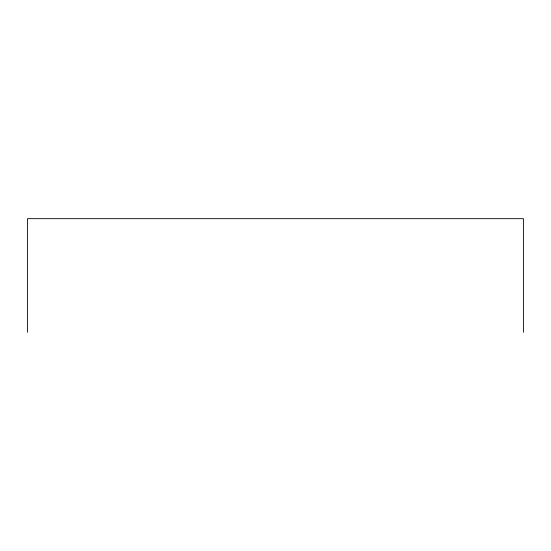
<?xml version="1.0" encoding="UTF-8"?>
<svg xmlns="http://www.w3.org/2000/svg" width="551" height="551" viewBox="0 0 551 551"><rect width="100%" height="100%" fill="white"/><g stroke="black" fill="none" stroke-linecap="round" stroke-linejoin="round"><path stroke-width="0.83" d="M523.45 332.329L523.45 218.671L27.55 218.671L27.55 332.329"/></g></svg>
